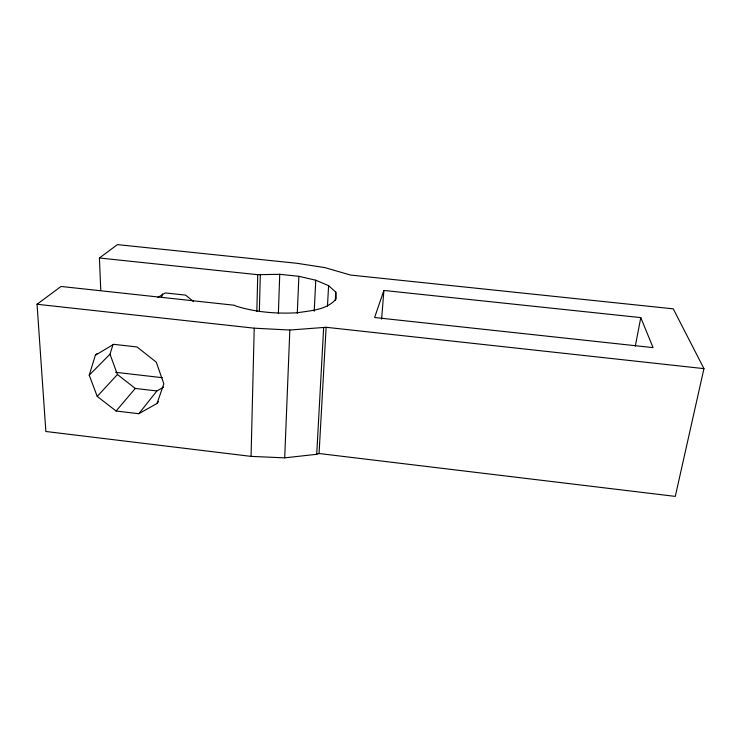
<?xml version="1.0" encoding="UTF-8"?>
<svg xmlns="http://www.w3.org/2000/svg" width="741" height="741" viewBox="0 0 741 741"><rect width="100%" height="100%" fill="white"/><g stroke="black" fill="none" stroke-linecap="round" stroke-linejoin="round"><path stroke-width="1.11" d="M251.06 456.382L254.219 328.18L37.05 304.255L45.859 431.484L251.06 456.382L284.701 457.855L316.713 454.298L319.065 453.52L675.283 496.387L703.95 368.629L673.254 308.84L350.539 275.059L324.975 267.631L297.252 263.333L117.448 244.613L99.414 257.988L100.757 290.268M256.821 311.433L257.757 274.698L279.746 274.3L298.882 276.31L315.777 280.228L328.606 285.665L335.793 292.093L336.229 298.827C326.744 310.136 310.729 310.581 297.234 312.776C276.68 313.869 255.923 312.332 236.212 306.153L234.351 305.246L61.031 286.461L37.05 304.255M259.35 311.072L260.323 274.374M278.375 313.508L279.746 274.3M284.701 457.855L289.833 330.032L326.123 327.29L703.95 368.629M297.289 313.239L298.882 276.31M314.212 311.248L315.777 280.228M316.713 454.298L323.641 327.865M319.065 453.52L326.123 327.29M327.448 306.348L328.606 285.665M335.312 300.17L335.793 292.093M381.606 319.167L383.894 290.453L640.789 317.602L653.071 347.622L374.594 317.519L383.894 290.453M635.333 346.019L640.789 317.602M158.426 401.659L157.046 403.447L138.826 413.71L116.105 411.014L97.228 396.407L89.226 375.187L95.367 355.226L97.025 353.614M89.226 375.187L109.992 354.179L113.002 344.611M161.538 297.085L162.594 293.881M157.046 403.447L163.835 383.829L156.286 362.173L137.048 346.964L113.642 344.315L95.367 355.226M138.826 413.71L156.879 390.961L163.659 387.117M116.105 411.014L135.27 388.441L156.879 390.961M97.228 396.407L117.43 374.501L109.992 354.179M157.676 297.53L165.28 292.936L185.611 295.131L193.41 301.448M254.219 328.18L289.833 330.032M99.414 257.988L257.757 274.698M115.531 372.288L162.353 377.697M117.43 374.501L135.27 388.441"/></g></svg>
